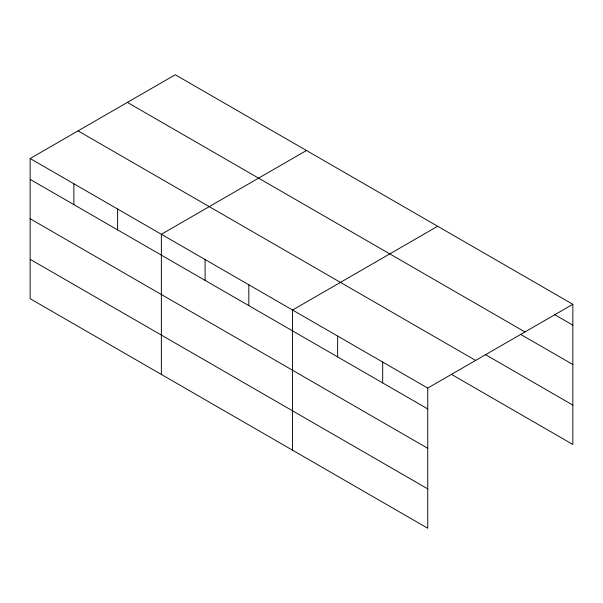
<?xml version="1.0" encoding="UTF-8"?>
<svg xmlns="http://www.w3.org/2000/svg" width="603" height="603" viewBox="0 0 603 603"><rect width="100%" height="100%" fill="white"/><g stroke="black" fill="none" stroke-linecap="round" stroke-linejoin="round"><path stroke-width="0.9" d="M427.738 448.3L427.738 388.076L30.15 158.529L30.15 298.696L427.738 528.243L427.738 448.3L30.15 218.753M451.345 374.32L572.85 444.471L572.85 304.304L175.262 74.757L30.15 158.529M306.467 150.501L161.355 234.281L161.355 374.448M437.672 226.253L292.561 310.032L292.561 450.2M427.738 388.076L572.85 304.304M554.345 314.457L572.85 325.145M127.376 102.397L524.964 331.944M520.547 334.326L572.85 364.521M485.144 354.451L572.85 405.095M78.036 130.881L475.624 360.428M30.15 179.377L427.738 408.924M30.15 259.32L427.738 488.867M382.679 362.064L382.679 382.905M337.62 336.044L337.62 356.893M248.828 284.782L248.828 305.623M205.088 259.531L205.088 280.372M117.623 209.03L117.623 229.871M73.883 183.779L73.883 204.621"/></g></svg>
